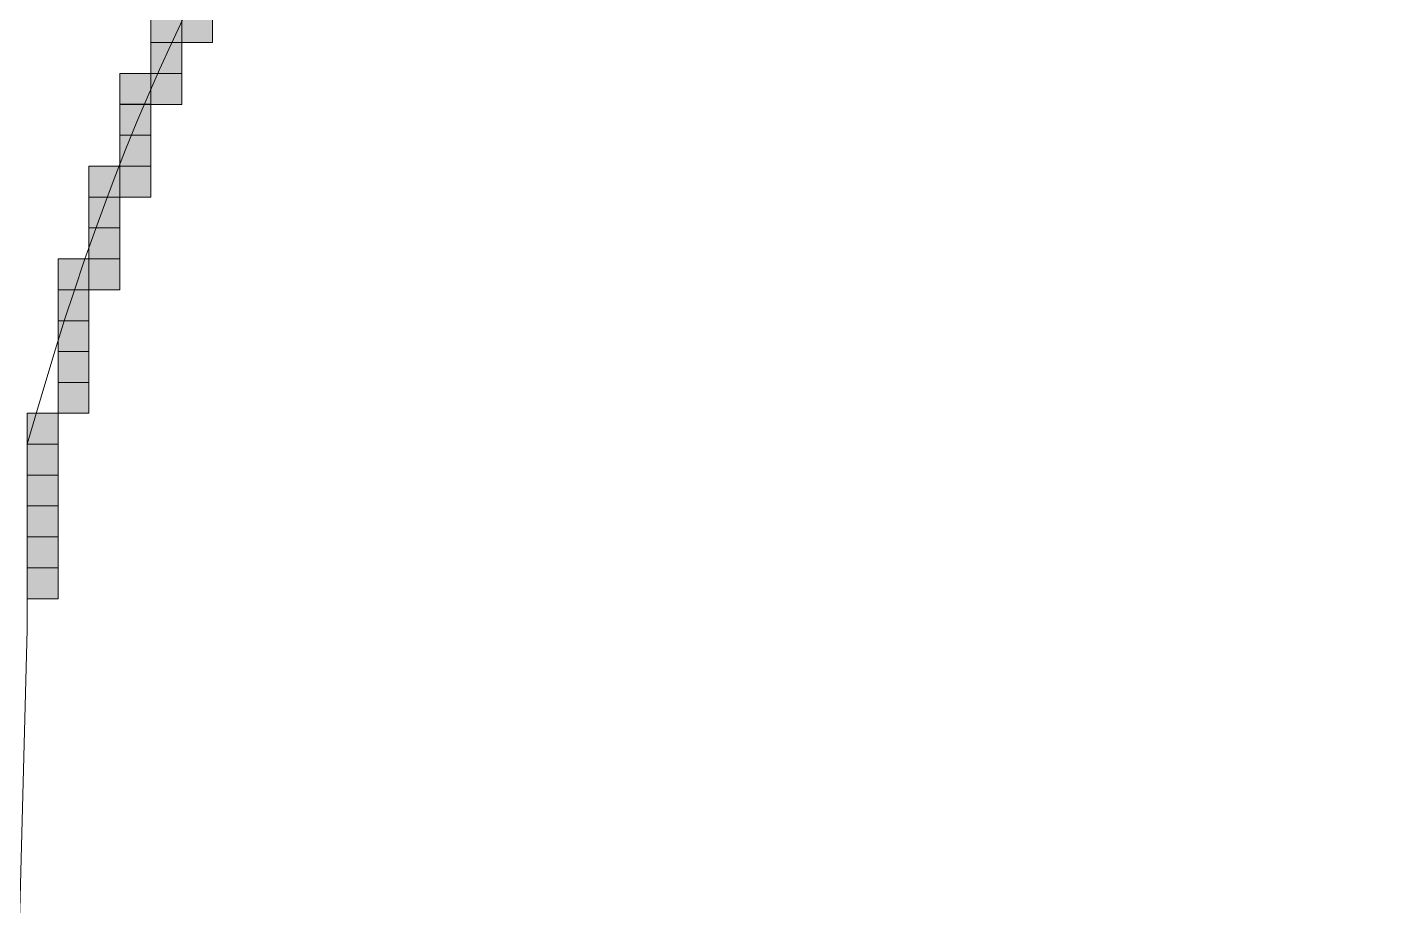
# Model space of a CAD drawing. Header units: inches. Extents: x 11 to 682, y 148 to 1119.
# Drawn here: x 168.18 to 170.82, y 848.703 to 850.41 of the extents above; entities that cross this region are included whole.
import ezdxf

# ---------------------------------------------------------------- set-up
doc = ezdxf.new("R2010")
doc.units = ezdxf.units.IN
doc.header["$MEASUREMENT"] = 0
doc.layers.add('图层 1', color=7, linetype='Continuous')

msp = doc.modelspace()

# ---------------------------------------------------------------- hatches: boundary and pattern name
at = {"layer": '图层 1', "true_color": 0xffffff}
h = msp.add_hatch(color=7, dxfattribs=at)
h.dxf.hatch_style = 2
h.paths.add_polyline_path([(168.48, 850.3799), (168.54, 850.3799), (168.54, 850.5), (168.48, 850.5)])
h = msp.add_hatch(color=7, dxfattribs=at)
h.dxf.hatch_style = 2
h.paths.add_polyline_path([(168.4199, 850.3799), (168.54, 850.3799), (168.54, 850.4399), (168.4199, 850.4399)])
h = msp.add_hatch(color=7, dxfattribs=at)
h.dxf.hatch_style = 2
h.paths.add_polyline_path([(168.4199, 850.3198), (168.48, 850.3198), (168.48, 850.4399), (168.4199, 850.4399)])
h = msp.add_hatch(color=7, dxfattribs=at)
h.dxf.hatch_style = 2
h.paths.add_polyline_path([(168.4199, 850.3198), (168.48, 850.3198), (168.48, 850.3799), (168.4199, 850.3799)])
h = msp.add_hatch(color=7, dxfattribs=at)
h.dxf.hatch_style = 2
h.paths.add_polyline_path([(168.4199, 850.3198), (168.48, 850.3198), (168.48, 850.3799), (168.4199, 850.3799)])
h = msp.add_hatch(color=7, dxfattribs=at)
h.dxf.hatch_style = 2
h.paths.add_polyline_path([(168.4199, 850.2598), (168.48, 850.2598), (168.48, 850.3799), (168.4199, 850.3799)])
h = msp.add_hatch(color=7, dxfattribs=at)
h.dxf.hatch_style = 2
h.paths.add_polyline_path([(168.3599, 850.2598), (168.48, 850.2598), (168.48, 850.3198), (168.3599, 850.3198)])
h = msp.add_hatch(color=7, dxfattribs=at)
h.dxf.hatch_style = 2
h.paths.add_polyline_path([(168.4199, 850.2598), (168.48, 850.2598), (168.48, 850.3198), (168.4199, 850.3198)])
h = msp.add_hatch(color=7, dxfattribs=at)
h.dxf.hatch_style = 2
h.paths.add_polyline_path([(168.3599, 850.2002), (168.4199, 850.2002), (168.4199, 850.2603), (168.3599, 850.2603)])
h = msp.add_hatch(color=7, dxfattribs=at)
h.dxf.hatch_style = 2
h.paths.add_polyline_path([(168.3599, 850.2002), (168.4199, 850.2002), (168.4199, 850.2603), (168.3599, 850.2603)])
h = msp.add_hatch(color=7, dxfattribs=at)
h.dxf.hatch_style = 2
h.paths.add_polyline_path([(168.3599, 850.2002), (168.4199, 850.2002), (168.4199, 850.2603), (168.3599, 850.2603)])
h = msp.add_hatch(color=7, dxfattribs=at)
h.dxf.hatch_style = 2
h.paths.add_polyline_path([(168.3599, 850.1401), (168.4199, 850.1401), (168.4199, 850.2598), (168.3599, 850.2598)])
h = msp.add_hatch(color=7, dxfattribs=at)
h.dxf.hatch_style = 2
h.paths.add_polyline_path([(168.3599, 850.1401), (168.4199, 850.1401), (168.4199, 850.2002), (168.3599, 850.2002)])
h = msp.add_hatch(color=7, dxfattribs=at)
h.dxf.hatch_style = 2
h.paths.add_polyline_path([(168.3599, 850.1401), (168.4199, 850.1401), (168.4199, 850.2002), (168.3599, 850.2002)])
h = msp.add_hatch(color=7, dxfattribs=at)
h.dxf.hatch_style = 2
h.paths.add_polyline_path([(168.3599, 850.0801), (168.4199, 850.0801), (168.4199, 850.2002), (168.3599, 850.2002)])
h = msp.add_hatch(color=7, dxfattribs=at)
h.dxf.hatch_style = 2
h.paths.add_polyline_path([(168.2998, 850.0801), (168.3599, 850.0801), (168.3599, 850.1401), (168.2998, 850.1401)])
h = msp.add_hatch(color=7, dxfattribs=at)
h.dxf.hatch_style = 2
h.paths.add_polyline_path([(168.2998, 850.0801), (168.3599, 850.0801), (168.3599, 850.1401), (168.2998, 850.1401)])
h = msp.add_hatch(color=7, dxfattribs=at)
h.dxf.hatch_style = 2
h.paths.add_polyline_path([(168.2998, 850.02), (168.3599, 850.02), (168.3599, 850.1401), (168.2998, 850.1401)])
h = msp.add_hatch(color=7, dxfattribs=at)
h.dxf.hatch_style = 2
h.paths.add_polyline_path([(168.2998, 850.02), (168.3599, 850.02), (168.3599, 850.0801), (168.2998, 850.0801)])
h = msp.add_hatch(color=7, dxfattribs=at)
h.dxf.hatch_style = 2
h.paths.add_polyline_path([(168.2998, 850.02), (168.3599, 850.02), (168.3599, 850.0801), (168.2998, 850.0801)])
h = msp.add_hatch(color=7, dxfattribs=at)
h.dxf.hatch_style = 2
h.paths.add_polyline_path([(168.2998, 849.96), (168.3599, 849.96), (168.3599, 850.0801), (168.2998, 850.0801)])
h = msp.add_hatch(color=7, dxfattribs=at)
h.dxf.hatch_style = 2
h.paths.add_polyline_path([(168.2998, 849.96), (168.3599, 849.96), (168.3599, 850.02), (168.2998, 850.02)])
h = msp.add_hatch(color=7, dxfattribs=at)
h.dxf.hatch_style = 2
h.paths.add_polyline_path([(168.2998, 849.96), (168.3599, 849.96), (168.3599, 850.02), (168.2998, 850.02)])
h = msp.add_hatch(color=7, dxfattribs=at)
h.dxf.hatch_style = 2
h.paths.add_polyline_path([(168.2998, 849.8999), (168.3599, 849.8999), (168.3599, 850.02), (168.2998, 850.02)])
h = msp.add_hatch(color=7, dxfattribs=at)
h.dxf.hatch_style = 2
h.paths.add_polyline_path([(168.2402, 849.8999), (168.3599, 849.8999), (168.3599, 849.96), (168.2402, 849.96)])
h = msp.add_hatch(color=7, dxfattribs=at)
h.dxf.hatch_style = 2
h.paths.add_polyline_path([(168.2402, 849.8398), (168.2998, 849.8398), (168.2998, 849.96), (168.2402, 849.96)])
h = msp.add_hatch(color=7, dxfattribs=at)
h.dxf.hatch_style = 2
h.paths.add_polyline_path([(168.2402, 849.8398), (168.2998, 849.8398), (168.2998, 849.8999), (168.2402, 849.8999)])
h = msp.add_hatch(color=7, dxfattribs=at)
h.dxf.hatch_style = 2
h.paths.add_polyline_path([(168.2402, 849.8398), (168.2998, 849.8398), (168.2998, 849.8999), (168.2402, 849.8999)])
h = msp.add_hatch(color=7, dxfattribs=at)
h.dxf.hatch_style = 2
h.paths.add_polyline_path([(168.2402, 849.7803), (168.2998, 849.7803), (168.2998, 849.8999), (168.2402, 849.8999)])
h = msp.add_hatch(color=7, dxfattribs=at)
h.dxf.hatch_style = 2
h.paths.add_polyline_path([(168.2402, 849.7803), (168.2998, 849.7803), (168.2998, 849.8398), (168.2402, 849.8398)])
h = msp.add_hatch(color=7, dxfattribs=at)
h.dxf.hatch_style = 2
h.paths.add_polyline_path([(168.2402, 849.7803), (168.2998, 849.7803), (168.2998, 849.8398), (168.2402, 849.8398)])
h = msp.add_hatch(color=7, dxfattribs=at)
h.dxf.hatch_style = 2
h.paths.add_polyline_path([(168.2402, 849.7197), (168.2998, 849.7197), (168.2998, 849.8398), (168.2402, 849.8398)])
h = msp.add_hatch(color=7, dxfattribs=at)
h.dxf.hatch_style = 2
h.paths.add_polyline_path([(168.2402, 849.7197), (168.2998, 849.7197), (168.2998, 849.7798), (168.2402, 849.7798)])
h = msp.add_hatch(color=7, dxfattribs=at)
h.dxf.hatch_style = 2
h.paths.add_polyline_path([(168.2402, 849.7197), (168.2998, 849.7197), (168.2998, 849.7798), (168.2402, 849.7798)])
h = msp.add_hatch(color=7, dxfattribs=at)
h.dxf.hatch_style = 2
h.paths.add_polyline_path([(168.2402, 849.6602), (168.2998, 849.6602), (168.2998, 849.7798), (168.2402, 849.7798)])
h = msp.add_hatch(color=7, dxfattribs=at)
h.dxf.hatch_style = 2
h.paths.add_polyline_path([(168.2402, 849.6602), (168.2998, 849.6602), (168.2998, 849.7197), (168.2402, 849.7197)])
h = msp.add_hatch(color=7, dxfattribs=at)
h.dxf.hatch_style = 2
h.paths.add_polyline_path([(168.2402, 849.6602), (168.2998, 849.6602), (168.2998, 849.7197), (168.2402, 849.7197)])
h = msp.add_hatch(color=7, dxfattribs=at)
h.dxf.hatch_style = 2
h.paths.add_polyline_path([(168.2402, 849.6602), (168.2998, 849.6602), (168.2998, 849.7197), (168.2402, 849.7197)])
h = msp.add_hatch(color=7, dxfattribs=at)
h.dxf.hatch_style = 2
h.paths.add_polyline_path([(168.1802, 849.6001), (168.2402, 849.6001), (168.2402, 849.6602), (168.1802, 849.6602)])
h = msp.add_hatch(color=7, dxfattribs=at)
h.dxf.hatch_style = 2
h.paths.add_polyline_path([(168.1802, 849.6001), (168.2402, 849.6001), (168.2402, 849.6602), (168.1802, 849.6602)])
h = msp.add_hatch(color=7, dxfattribs=at)
h.dxf.hatch_style = 2
h.paths.add_polyline_path([(168.1802, 849.6001), (168.2402, 849.6001), (168.2402, 849.6602), (168.1802, 849.6602)])
h = msp.add_hatch(color=7, dxfattribs=at)
h.dxf.hatch_style = 2
h.paths.add_polyline_path([(168.1802, 849.54), (168.2402, 849.54), (168.2402, 849.6602), (168.1802, 849.6602)])
h = msp.add_hatch(color=7, dxfattribs=at)
h.dxf.hatch_style = 2
h.paths.add_polyline_path([(168.1802, 849.54), (168.2402, 849.54), (168.2402, 849.6001), (168.1802, 849.6001)])
h = msp.add_hatch(color=7, dxfattribs=at)
h.dxf.hatch_style = 2
h.paths.add_polyline_path([(168.1802, 849.54), (168.2402, 849.54), (168.2402, 849.6001), (168.1802, 849.6001)])
h = msp.add_hatch(color=7, dxfattribs=at)
h.dxf.hatch_style = 2
h.paths.add_polyline_path([(168.1802, 849.48), (168.2402, 849.48), (168.2402, 849.6001), (168.1802, 849.6001)])
h = msp.add_hatch(color=7, dxfattribs=at)
h.dxf.hatch_style = 2
h.paths.add_polyline_path([(168.1802, 849.48), (168.2402, 849.48), (168.2402, 849.54), (168.1802, 849.54)])
h = msp.add_hatch(color=7, dxfattribs=at)
h.dxf.hatch_style = 2
h.paths.add_polyline_path([(168.1802, 849.48), (168.2402, 849.48), (168.2402, 849.54), (168.1802, 849.54)])
h = msp.add_hatch(color=7, dxfattribs=at)
h.dxf.hatch_style = 2
h.paths.add_polyline_path([(168.1802, 849.4199), (168.2402, 849.4199), (168.2402, 849.54), (168.1802, 849.54)])
h = msp.add_hatch(color=7, dxfattribs=at)
h.dxf.hatch_style = 2
h.paths.add_polyline_path([(168.1802, 849.4199), (168.2402, 849.4199), (168.2402, 849.48), (168.1802, 849.48)])
h = msp.add_hatch(color=7, dxfattribs=at)
h.dxf.hatch_style = 2
h.paths.add_polyline_path([(168.1802, 849.4199), (168.2402, 849.4199), (168.2402, 849.48), (168.1802, 849.48)])
h = msp.add_hatch(color=7, dxfattribs=at)
h.dxf.hatch_style = 2
h.paths.add_polyline_path([(168.1802, 849.3599), (168.2402, 849.3599), (168.2402, 849.48), (168.1802, 849.48)])
h = msp.add_hatch(color=7, dxfattribs=at)
h.dxf.hatch_style = 2
h.paths.add_polyline_path([(168.1802, 849.3599), (168.2402, 849.3599), (168.2402, 849.4199), (168.1802, 849.4199)])
h = msp.add_hatch(color=7, dxfattribs=at)
h.dxf.hatch_style = 2
h.paths.add_polyline_path([(168.1802, 849.3599), (168.2402, 849.3599), (168.2402, 849.4199), (168.1802, 849.4199)])
h = msp.add_hatch(color=7, dxfattribs=at)
h.dxf.hatch_style = 2
h.paths.add_polyline_path([(168.1802, 849.2998), (168.2402, 849.2998), (168.2402, 849.4199), (168.1802, 849.4199)])
h = msp.add_hatch(color=7, dxfattribs=at)
h.dxf.hatch_style = 2
h.paths.add_polyline_path([(168.1802, 849.2998), (168.2402, 849.2998), (168.2402, 849.3599), (168.1802, 849.3599)])
h = msp.add_hatch(color=7, dxfattribs=at)
h.dxf.hatch_style = 2
h.paths.add_polyline_path([(168.1802, 849.2998), (168.2402, 849.2998), (168.2402, 849.3599), (168.1802, 849.3599)])
h = msp.add_hatch(color=7, dxfattribs=at)
h.dxf.hatch_style = 2
h.paths.add_polyline_path([(168.1802, 849.2998), (168.2402, 849.2998), (168.2402, 849.3599), (168.1802, 849.3599)])

# ---------------------------------------------------------------- linework, layer by layer
at = {"layer": '图层 1', "lineweight": 0}
for points in [[(168.48, 850.3799), (168.54, 850.3799), (168.54, 850.5), (168.48, 850.5), (168.48, 850.3799)], [(168.4199, 850.3799), (168.54, 850.3799), (168.54, 850.4399), (168.4199, 850.4399), (168.4199, 850.3799)], [(168.4199, 850.3198), (168.48, 850.3198), (168.48, 850.4399), (168.4199, 850.4399), (168.4199, 850.3198)], [(168.4199, 850.3198), (168.48, 850.3198), (168.48, 850.3799), (168.4199, 850.3799), (168.4199, 850.3198)], [(168.4199, 850.3198), (168.48, 850.3198), (168.48, 850.3799), (168.4199, 850.3799), (168.4199, 850.3198)], [(168.4199, 850.2598), (168.48, 850.2598), (168.48, 850.3799), (168.4199, 850.3799), (168.4199, 850.2598)], [(168.3599, 850.2598), (168.48, 850.2598), (168.48, 850.3198), (168.3599, 850.3198), (168.3599, 850.2598)], [(168.4199, 850.2598), (168.48, 850.2598), (168.48, 850.3198), (168.4199, 850.3198), (168.4199, 850.2598)], [(168.3599, 850.2002), (168.4199, 850.2002), (168.4199, 850.2603), (168.3599, 850.2603), (168.3599, 850.2002)], [(168.3599, 850.2002), (168.4199, 850.2002), (168.4199, 850.2603), (168.3599, 850.2603), (168.3599, 850.2002)], [(168.3599, 850.2002), (168.4199, 850.2002), (168.4199, 850.2603), (168.3599, 850.2603), (168.3599, 850.2002)], [(168.3599, 850.1401), (168.4199, 850.1401), (168.4199, 850.2598), (168.3599, 850.2598), (168.3599, 850.1401)], [(168.3599, 850.1401), (168.4199, 850.1401), (168.4199, 850.2002), (168.3599, 850.2002), (168.3599, 850.1401)], [(168.3599, 850.1401), (168.4199, 850.1401), (168.4199, 850.2002), (168.3599, 850.2002), (168.3599, 850.1401)], [(168.3599, 850.0801), (168.4199, 850.0801), (168.4199, 850.2002), (168.3599, 850.2002), (168.3599, 850.0801)], [(168.2998, 850.0801), (168.3599, 850.0801), (168.3599, 850.1401), (168.2998, 850.1401), (168.2998, 850.0801)], [(168.2998, 850.0801), (168.3599, 850.0801), (168.3599, 850.1401), (168.2998, 850.1401), (168.2998, 850.0801)], [(168.2998, 850.02), (168.3599, 850.02), (168.3599, 850.1401), (168.2998, 850.1401), (168.2998, 850.02)], [(168.2998, 850.02), (168.3599, 850.02), (168.3599, 850.0801), (168.2998, 850.0801), (168.2998, 850.02)], [(168.2998, 850.02), (168.3599, 850.02), (168.3599, 850.0801), (168.2998, 850.0801), (168.2998, 850.02)], [(168.2998, 849.96), (168.3599, 849.96), (168.3599, 850.0801), (168.2998, 850.0801), (168.2998, 849.96)], [(168.2998, 849.96), (168.3599, 849.96), (168.3599, 850.02), (168.2998, 850.02), (168.2998, 849.96)], [(168.2998, 849.96), (168.3599, 849.96), (168.3599, 850.02), (168.2998, 850.02), (168.2998, 849.96)], [(168.2998, 849.8999), (168.3599, 849.8999), (168.3599, 850.02), (168.2998, 850.02), (168.2998, 849.8999)], [(168.2402, 849.8999), (168.3599, 849.8999), (168.3599, 849.96), (168.2402, 849.96), (168.2402, 849.8999)], [(168.2402, 849.8398), (168.2998, 849.8398), (168.2998, 849.96), (168.2402, 849.96), (168.2402, 849.8398)], [(168.2402, 849.8398), (168.2998, 849.8398), (168.2998, 849.8999), (168.2402, 849.8999), (168.2402, 849.8398)], [(168.2402, 849.8398), (168.2998, 849.8398), (168.2998, 849.8999), (168.2402, 849.8999), (168.2402, 849.8398)], [(168.2402, 849.7803), (168.2998, 849.7803), (168.2998, 849.8999), (168.2402, 849.8999), (168.2402, 849.7803)], [(168.2402, 849.7803), (168.2998, 849.7803), (168.2998, 849.8398), (168.2402, 849.8398), (168.2402, 849.7803)], [(168.2402, 849.7803), (168.2998, 849.7803), (168.2998, 849.8398), (168.2402, 849.8398), (168.2402, 849.7803)], [(168.2402, 849.7197), (168.2998, 849.7197), (168.2998, 849.8398), (168.2402, 849.8398), (168.2402, 849.7197)], [(168.2402, 849.7197), (168.2998, 849.7197), (168.2998, 849.7798), (168.2402, 849.7798), (168.2402, 849.7197)], [(168.2402, 849.7197), (168.2998, 849.7197), (168.2998, 849.7798), (168.2402, 849.7798), (168.2402, 849.7197)], [(168.2402, 849.6602), (168.2998, 849.6602), (168.2998, 849.7798), (168.2402, 849.7798), (168.2402, 849.6602)], [(168.2402, 849.6602), (168.2998, 849.6602), (168.2998, 849.7197), (168.2402, 849.7197), (168.2402, 849.6602)], [(168.2402, 849.6602), (168.2998, 849.6602), (168.2998, 849.7197), (168.2402, 849.7197), (168.2402, 849.6602)], [(168.2402, 849.6602), (168.2998, 849.6602), (168.2998, 849.7197), (168.2402, 849.7197), (168.2402, 849.6602)], [(168.1802, 849.6001), (168.2402, 849.6001), (168.2402, 849.6602), (168.1802, 849.6602), (168.1802, 849.6001)], [(168.1802, 849.6001), (168.2402, 849.6001), (168.2402, 849.6602), (168.1802, 849.6602), (168.1802, 849.6001)], [(168.1802, 849.6001), (168.2402, 849.6001), (168.2402, 849.6602), (168.1802, 849.6602), (168.1802, 849.6001)], [(168.1802, 849.54), (168.2402, 849.54), (168.2402, 849.6602), (168.1802, 849.6602), (168.1802, 849.54)], [(168.1802, 849.54), (168.2402, 849.54), (168.2402, 849.6001), (168.1802, 849.6001), (168.1802, 849.54)], [(168.1802, 849.54), (168.2402, 849.54), (168.2402, 849.6001), (168.1802, 849.6001), (168.1802, 849.54)], [(168.1802, 849.48), (168.2402, 849.48), (168.2402, 849.6001), (168.1802, 849.6001), (168.1802, 849.48)], [(168.1802, 849.48), (168.2402, 849.48), (168.2402, 849.54), (168.1802, 849.54), (168.1802, 849.48)], [(168.1802, 849.48), (168.2402, 849.48), (168.2402, 849.54), (168.1802, 849.54), (168.1802, 849.48)], [(168.1802, 849.4199), (168.2402, 849.4199), (168.2402, 849.54), (168.1802, 849.54), (168.1802, 849.4199)], [(168.1802, 849.4199), (168.2402, 849.4199), (168.2402, 849.48), (168.1802, 849.48), (168.1802, 849.4199)], [(168.1802, 849.4199), (168.2402, 849.4199), (168.2402, 849.48), (168.1802, 849.48), (168.1802, 849.4199)], [(168.1802, 849.3599), (168.2402, 849.3599), (168.2402, 849.48), (168.1802, 849.48), (168.1802, 849.3599)], [(168.1802, 849.3599), (168.2402, 849.3599), (168.2402, 849.4199), (168.1802, 849.4199), (168.1802, 849.3599)], [(168.1802, 849.3599), (168.2402, 849.3599), (168.2402, 849.4199), (168.1802, 849.4199), (168.1802, 849.3599)], [(168.1802, 849.2998), (168.2402, 849.2998), (168.2402, 849.4199), (168.1802, 849.4199), (168.1802, 849.2998)], [(168.1802, 849.2998), (168.2402, 849.2998), (168.2402, 849.3599), (168.1802, 849.3599), (168.1802, 849.2998)], [(168.1802, 849.2998), (168.2402, 849.2998), (168.2402, 849.3599), (168.1802, 849.3599), (168.1802, 849.2998)], [(168.1802, 849.2998), (168.2402, 849.2998), (168.2402, 849.3599), (168.1802, 849.3599), (168.1802, 849.2998)]]:
    msp.add_lwpolyline(points, dxfattribs=at)
at = {"layer": '图层 1', "color": 7, "lineweight": 18, "true_color": 0xffffff}
msp.add_lwpolyline([(165.8398, 760.1401), (168.1802, 849.2402)], dxfattribs=at)
msp.add_lwpolyline([(165.8398, 760.1401), (168.1802, 849.2402)], dxfattribs=at)
msp.add_open_spline([(170.8198, 851.8799), (170.8198, 851.8799), (170.52, 851.8198), (170.52, 851.8198), (169.1138, 851.5737), (168.5542, 850.9287), (168.1802, 849.6001), (168.1802, 849.6001), (168.1802, 849.2397), (168.1802, 849.2397)], degree=3, knots=[0, 0, 0, 0, 1, 1, 1, 2, 2, 2, 3, 3, 3, 3], dxfattribs=at)

doc.saveas('drawing.dxf')
